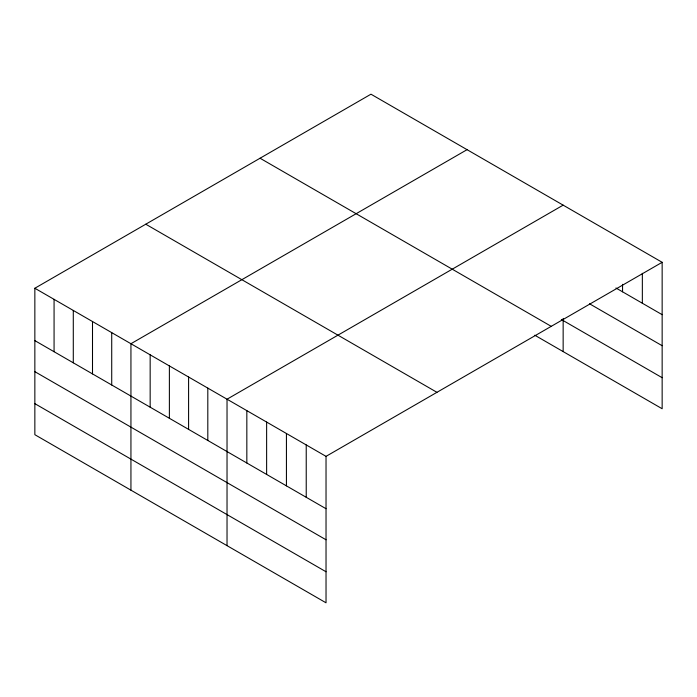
<?xml version="1.0" encoding="UTF-8"?>
<svg xmlns="http://www.w3.org/2000/svg" width="697" height="697" viewBox="0 0 697 697"><rect width="100%" height="100%" fill="white"/><g stroke="black" fill="none" stroke-linecap="round" stroke-linejoin="round"><path stroke-width="1.05" d="M34.85 288.253L326.03 456.361L326.03 602.809L34.85 434.693L34.85 288.253L370.97 94.191L662.15 262.307L662.15 408.747L534.782 335.213M467.06 149.672L130.94 343.726L130.94 490.174M563.15 205.145L227.03 399.207L227.03 545.646M326.03 456.361L662.15 262.307M615.948 287.992L662.15 314.669M589.549 303.796L662.15 345.712M561.32 319.487L662.15 377.704M260.051 158.228L551.231 326.344M145.769 224.207L436.949 392.324M34.85 340.615L326.03 508.723M34.85 371.658L326.03 539.774M34.85 403.65L326.03 571.758M642.346 273.311L642.346 303.239M622.552 284.324L622.552 291.808M563.15 318.416L563.15 351.593M306.227 444.93L306.227 497.292M286.432 433.499L286.432 485.861M266.629 422.068L266.629 474.43M246.834 410.638L246.834 463M207.811 388.107L207.811 440.469M188.591 377.016L188.591 429.378M169.38 365.916L169.38 418.278M150.16 354.825L150.16 407.187M111.72 332.635L111.72 384.997M92.501 321.535L92.501 373.897M73.29 310.444L73.29 362.806M54.07 299.344L54.07 351.706"/></g></svg>
